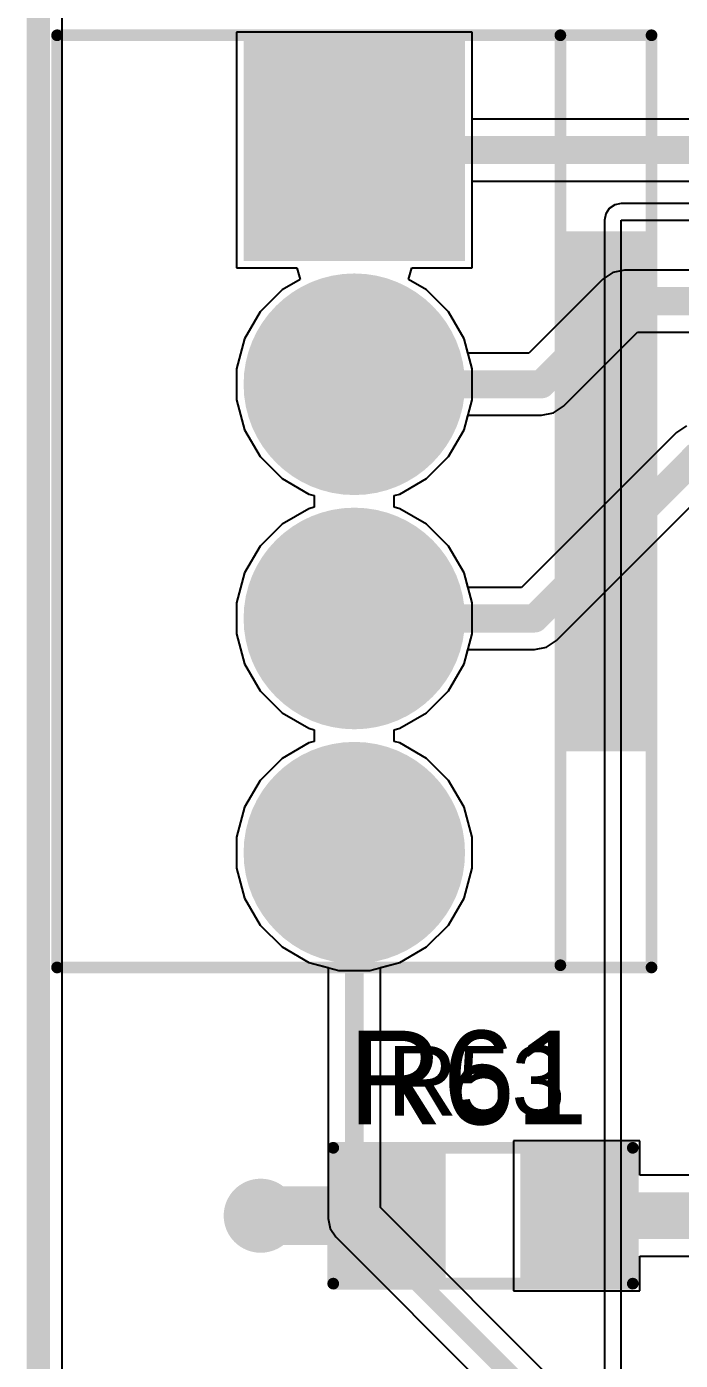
# Model space of a CAD drawing. Header units: inches. Extents: x -0.91 to 3.86, y -0.82 to 4.16.
# Drawn here: x -0.005 to 0.274, y 3.058 to 3.628 of the extents above; entities that cross this region are included whole.
import ezdxf

# ---------------------------------------------------------------- set-up
doc = ezdxf.new("R2010")
doc.units = ezdxf.units.IN
doc.header["$MEASUREMENT"] = 0
for name, color, linetype in [('Board Outline', 216, 'Continuous'), ('Bottom Layer 1', 5, 'Continuous'), ('Bottom Solder', 6, 'Continuous'), ('GND+Signal', 16, 'Continuous'), ('Mechanical 17', 56, 'Continuous'), ('Multi-Layer', 9, 'Continuous'), ('Pad Holes', 156, 'Continuous'), ('PWR+Signal', 76, 'Continuous'), ('Top Layer 1', 1, 'Continuous'), ('Top Overlay', 2, 'Continuous'), ('Top Paste', 8, 'Continuous'), ('Top Solder', 216, 'Continuous'), ('Via Holes', 16, 'Continuous')]:
    doc.layers.add(name, color=color, linetype=linetype)
doc.styles.add('Arial', font='', dxfattribs={"height": 0.2})
doc.styles.get('Arial').set_extended_font_data('Arial')

# ---------------------------------------------------------------- blocks, each defined once
blk = doc.blocks.new('1718561004_80')
at = {"layer": 'Bottom Layer 1'}
blk.add_hatch(color=5, dxfattribs=at).paths.add_polyline_path([(-0.19331, 0.04331), (-0.10669, 0.04331), (-0.10669, -0.04331), (-0.19331, -0.04331)])
h = blk.add_hatch(color=5, dxfattribs=at)
edge = h.paths.add_edge_path()
edge.add_arc((-0.05, 0), 0.04331, 0, 360)
h = blk.add_hatch(color=5, dxfattribs=at)
edge = h.paths.add_edge_path()
edge.add_arc((0.05, 0), 0.04331, 0, 360)
h = blk.add_hatch(color=5, dxfattribs=at)
edge = h.paths.add_edge_path()
edge.add_arc((0.15, 0), 0.04331, 0, 360)
at = {"layer": 'Bottom Solder'}
blk.add_hatch(color=6, dxfattribs=at).paths.add_polyline_path([(-0.19731, 0.04731), (-0.10269, 0.04731), (-0.10269, -0.04731), (-0.19731, -0.04731)])
h = blk.add_hatch(color=6, dxfattribs=at)
edge = h.paths.add_edge_path()
edge.add_arc((-0.05, 0), 0.04731, 0, 360)
h = blk.add_hatch(color=6, dxfattribs=at)
edge = h.paths.add_edge_path()
edge.add_arc((0.05, 0), 0.04731, 0, 360)
h = blk.add_hatch(color=6, dxfattribs=at)
edge = h.paths.add_edge_path()
edge.add_arc((0.15, 0), 0.04731, 0, 360)
at = {"layer": 'GND+Signal'}
blk.add_hatch(color=16, dxfattribs=at).paths.add_polyline_path([(-0.19331, 0.04331), (-0.10669, 0.04331), (-0.10669, -0.04331), (-0.19331, -0.04331)])
h = blk.add_hatch(color=16, dxfattribs=at)
edge = h.paths.add_edge_path()
edge.add_arc((-0.05, 0), 0.04331, 0, 360)
h = blk.add_hatch(color=16, dxfattribs=at)
edge = h.paths.add_edge_path()
edge.add_arc((0.05, 0), 0.04331, 0, 360)
h = blk.add_hatch(color=16, dxfattribs=at)
edge = h.paths.add_edge_path()
edge.add_arc((0.15, 0), 0.04331, 0, 360)
at = {"layer": 'Multi-Layer'}
blk.add_hatch(color=9, dxfattribs=at).paths.add_polyline_path([(-0.19331, 0.04331), (-0.10669, 0.04331), (-0.10669, -0.04331), (-0.19331, -0.04331)])
h = blk.add_hatch(color=9, dxfattribs=at)
edge = h.paths.add_edge_path()
edge.add_arc((-0.05, 0), 0.04331, 0, 360)
h = blk.add_hatch(color=9, dxfattribs=at)
edge = h.paths.add_edge_path()
edge.add_arc((0.05, 0), 0.04331, 0, 360)
h = blk.add_hatch(color=9, dxfattribs=at)
edge = h.paths.add_edge_path()
edge.add_arc((0.15, 0), 0.04331, 0, 360)
at = {"layer": 'Pad Holes'}
h = blk.add_hatch(color=7, dxfattribs=at)
edge = h.paths.add_edge_path()
edge.add_arc((-0.15, 0), 0.02264, 0, 360)
h = blk.add_hatch(color=7, dxfattribs=at)
edge = h.paths.add_edge_path()
edge.add_arc((-0.05, 0), 0.02264, 0, 360)
h = blk.add_hatch(color=7, dxfattribs=at)
edge = h.paths.add_edge_path()
edge.add_arc((0.05, 0), 0.02264, 0, 360)
h = blk.add_hatch(color=7, dxfattribs=at)
edge = h.paths.add_edge_path()
edge.add_arc((0.15, 0), 0.02264, 0, 360)
at = {"layer": 'PWR+Signal'}
blk.add_hatch(color=76, dxfattribs=at).paths.add_polyline_path([(-0.19331, 0.04331), (-0.10669, 0.04331), (-0.10669, -0.04331), (-0.19331, -0.04331)])
h = blk.add_hatch(color=76, dxfattribs=at)
edge = h.paths.add_edge_path()
edge.add_arc((-0.05, 0), 0.04331, 0, 360)
h = blk.add_hatch(color=76, dxfattribs=at)
edge = h.paths.add_edge_path()
edge.add_arc((0.05, 0), 0.04331, 0, 360)
h = blk.add_hatch(color=76, dxfattribs=at)
edge = h.paths.add_edge_path()
edge.add_arc((0.15, 0), 0.04331, 0, 360)
at = {"layer": 'Top Layer 1'}
blk.add_hatch(color=1, dxfattribs=at).paths.add_polyline_path([(-0.19331, 0.04331), (-0.10669, 0.04331), (-0.10669, -0.04331), (-0.19331, -0.04331)])
h = blk.add_hatch(color=1, dxfattribs=at)
edge = h.paths.add_edge_path()
edge.add_arc((-0.05, 0), 0.04331, 0, 360)
h = blk.add_hatch(color=1, dxfattribs=at)
edge = h.paths.add_edge_path()
edge.add_arc((0.05, 0), 0.04331, 0, 360)
h = blk.add_hatch(color=1, dxfattribs=at)
edge = h.paths.add_edge_path()
edge.add_arc((0.15, 0), 0.04331, 0, 360)
at = {"layer": 'Top Overlay'}
blk.add_hatch(color=2, dxfattribs=at).paths.add_polyline_path([(-0.11529, 0.08805), (0.10669, 0.08805), (0.10669, 0.127), (-0.11529, 0.127)])
at = {"layer": 'Top Solder'}
blk.add_hatch(color=216, dxfattribs=at).paths.add_polyline_path([(-0.19731, 0.04731), (-0.10269, 0.04731), (-0.10269, -0.04731), (-0.19731, -0.04731)])
h = blk.add_hatch(color=216, dxfattribs=at)
edge = h.paths.add_edge_path()
edge.add_arc((-0.05, 0), 0.04731, 0, 360)
h = blk.add_hatch(color=216, dxfattribs=at)
edge = h.paths.add_edge_path()
edge.add_arc((0.05, 0), 0.04731, 0, 360)
h = blk.add_hatch(color=216, dxfattribs=at)
edge = h.paths.add_edge_path()
edge.add_arc((0.15, 0), 0.04731, 0, 360)
at = {"layer": 'Top Overlay'}
for points in [[(-0.199, -0.127, 0.005, 0.005, 0), (-0.199, 0.127, 0.005, 0.005, 0)], [(0.199, 0.127, 0.005, 0.005, 0), (-0.199, 0.127, 0.005, 0.005, 0)], [(0.199, -0.127, 0.005, 0.005, 0), (0.199, 0.127, 0.005, 0.005, 0)], [(0.19806, 0.08805, 0.005, 0.005, 0), (-0.199, 0.08805, 0.005, 0.005, 0)], [(0.199, -0.127, 0.005, 0.005, 0), (-0.199, -0.127, 0.005, 0.005, 0)]]:
    blk.add_lwpolyline(points, format="xyseb", dxfattribs=at)
for points in [[(-0.20025, 0.127, 0.0025, 0.0025, 1), (-0.19775, 0.127, 0.0025, 0.0025, 1)], [(-0.20025, 0.127, 0.0025, 0.0025, 1), (-0.19775, 0.127, 0.0025, 0.0025, 1)], [(0.19775, 0.127, 0.0025, 0.0025, 1), (0.20025, 0.127, 0.0025, 0.0025, 1)], [(0.19775, 0.127, 0.0025, 0.0025, 1), (0.20025, 0.127, 0.0025, 0.0025, 1)], [(-0.20025, 0.08805, 0.0025, 0.0025, 1), (-0.19775, 0.08805, 0.0025, 0.0025, 1)], [(0.19681, 0.08805, 0.0025, 0.0025, 1), (0.19931, 0.08805, 0.0025, 0.0025, 1)], [(-0.20025, -0.127, 0.0025, 0.0025, 1), (-0.19775, -0.127, 0.0025, 0.0025, 1)], [(-0.20025, -0.127, 0.0025, 0.0025, 1), (-0.19775, -0.127, 0.0025, 0.0025, 1)], [(0.19775, -0.127, 0.0025, 0.0025, 1), (0.20025, -0.127, 0.0025, 0.0025, 1)], [(0.19775, -0.127, 0.0025, 0.0025, 1), (0.20025, -0.127, 0.0025, 0.0025, 1)]]:
    blk.add_lwpolyline(points, format="xyseb", close=True, dxfattribs=at)
blk = doc.blocks.new('R___0805_104')
at = {"layer": 'Top Layer 1'}
for points in [[(-0.06, 0.025), (-0.02, 0.025), (-0.02, -0.025), (-0.06, -0.025)], [(0.02, 0.025), (0.06, 0.025), (0.06, -0.025), (0.02, -0.025)]]:
    blk.add_hatch(color=1, dxfattribs=at).paths.add_polyline_path(points)
at = {"layer": 'Top Paste'}
for points in [[(-0.06, 0.025), (-0.02, 0.025), (-0.02, -0.025), (-0.06, -0.025)], [(0.02, 0.025), (0.06, 0.025), (0.06, -0.025), (0.02, -0.025)]]:
    blk.add_hatch(color=8, dxfattribs=at).paths.add_polyline_path(points)
at = {"layer": 'Top Solder'}
for points in [[(-0.064, 0.029), (-0.016, 0.029), (-0.016, -0.029), (-0.064, -0.029)], [(0.016, 0.029), (0.064, 0.029), (0.064, -0.029), (0.016, -0.029)]]:
    blk.add_hatch(color=216, dxfattribs=at).paths.add_polyline_path(points)
at = {"layer": 'Top Overlay'}
for points in [[(-0.064, 0.029, 0.005, 0.005, 0), (0.064, 0.029, 0.005, 0.005, 0)], [(-0.064, -0.029, 0.005, 0.005, 0), (-0.064, 0.029, 0.005, 0.005, 0)], [(0.064, -0.029, 0.005, 0.005, 0), (0.064, 0.029, 0.005, 0.005, 0)], [(-0.064, -0.029, 0.005, 0.005, 0), (0.064, -0.029, 0.005, 0.005, 0)]]:
    blk.add_lwpolyline(points, format="xyseb", dxfattribs=at)
for points in [[(-0.06525, 0.029, 0.0025, 0.0025, 1), (-0.06275, 0.029, 0.0025, 0.0025, 1)], [(-0.06525, 0.029, 0.0025, 0.0025, 1), (-0.06275, 0.029, 0.0025, 0.0025, 1)], [(0.06275, 0.029, 0.0025, 0.0025, 1), (0.06525, 0.029, 0.0025, 0.0025, 1)], [(0.06275, 0.029, 0.0025, 0.0025, 1), (0.06525, 0.029, 0.0025, 0.0025, 1)], [(-0.06525, -0.029, 0.0025, 0.0025, 1), (-0.06275, -0.029, 0.0025, 0.0025, 1)], [(-0.06525, -0.029, 0.0025, 0.0025, 1), (-0.06275, -0.029, 0.0025, 0.0025, 1)], [(0.06275, -0.029, 0.0025, 0.0025, 1), (0.06525, -0.029, 0.0025, 0.0025, 1)], [(0.06275, -0.029, 0.0025, 0.0025, 1), (0.06525, -0.029, 0.0025, 0.0025, 1)]]:
    blk.add_lwpolyline(points, format="xyseb", close=True, dxfattribs=at)

msp = doc.modelspace()

# ---------------------------------------------------------------- hatches: boundary and pattern name
at = {"layer": 'Bottom Layer 1'}
h = msp.add_hatch(color=5, dxfattribs=at)
edge = h.paths.add_edge_path()
edge.add_arc((0.095, 3.12), 0.01181, 0, 360)
at = {"layer": 'Bottom Solder'}
h = msp.add_hatch(color=6, dxfattribs=at)
edge = h.paths.add_edge_path()
edge.add_arc((0.095, 3.12), 0.01581, 0, 360)
at = {"layer": 'GND+Signal'}
h = msp.add_hatch(color=16, dxfattribs=at)
edge = h.paths.add_edge_path()
edge.add_arc((0.095, 3.12), 0.01181, 0, 360)
at = {"layer": 'PWR+Signal'}
h = msp.add_hatch(color=76, dxfattribs=at)
edge = h.paths.add_edge_path()
edge.add_arc((0.095, 3.12), 0.01181, 0, 360)
at = {"layer": 'Top Layer 1'}
h = msp.add_hatch(color=1, dxfattribs=at)
edge = h.paths.add_edge_path()
edge.add_arc((0.095, 3.12), 0.01181, 0, 360)
at = {"layer": 'Top Solder'}
h = msp.add_hatch(color=216, dxfattribs=at)
edge = h.paths.add_edge_path()
edge.add_arc((0.095, 3.12), 0.01581, 0, 360)
at = {"layer": 'Via Holes'}
h = msp.add_hatch(color=7, dxfattribs=at)
edge = h.paths.add_edge_path()
edge.add_arc((0.095, 3.12), 0.00591, 0, 360)

# ---------------------------------------------------------------- linework, layer by layer
at = {"layer": 'Board Outline'}
msp.add_lwpolyline([(0, 0, 0.01, 0.01, 0), (0, 4.15, 0.01, 0.01, 0)], format="xyseb", dxfattribs=at)
at = {"layer": 'Bottom Layer 1'}
for p, q in [((0.0102, 0.0102), (0.0102, 4.1398)), ((0.18531, 3.62531), (0.08469, 3.62531)), ((0.08469, 3.62531), (0.08469, 3.52469)), ((0.18531, 3.52469), (0.18531, 3.62531)), ((0.08469, 3.52469), (0.11046, 3.52469)), ((0.11046, 3.52469), (0.1118, 3.51969)), ((0.1582, 3.51969), (0.15954, 3.52469)), ((0.15954, 3.52469), (0.18531, 3.52469)), ((0.1118, 3.51969), (0.10411, 3.51526)), ((0.16589, 3.51526), (0.1582, 3.51969)), ((0.10411, 3.51526), (0.09475, 3.50589)), ((0.17526, 3.50589), (0.16589, 3.51526)), ((0.09475, 3.50589), (0.08812, 3.49442)), ((0.18188, 3.49442), (0.17526, 3.50589)), ((0.08812, 3.49442), (0.08469, 3.48162)), ((0.18531, 3.48162), (0.18188, 3.49442)), ((0.08469, 3.48162), (0.08469, 3.46838)), ((0.18531, 3.46838), (0.18531, 3.48162)), ((0.08469, 3.46838), (0.08812, 3.45558)), ((0.18188, 3.45558), (0.18531, 3.46838)), ((0.08812, 3.45558), (0.09475, 3.44411)), ((0.17526, 3.44411), (0.18188, 3.45558)), ((0.09475, 3.44411), (0.10411, 3.43474)), ((0.16589, 3.43474), (0.17526, 3.44411)), ((0.10411, 3.43474), (0.11558, 3.42812)), ((0.15442, 3.42812), (0.16589, 3.43474)), ((0.11558, 3.42812), (0.1179, 3.4275)), ((0.1521, 3.4275), (0.15442, 3.42812)), ((0.1179, 3.4225), (0.11558, 3.42188)), ((0.1179, 3.4275), (0.1179, 3.4225)), ((0.1521, 3.4225), (0.1521, 3.4275)), ((0.15442, 3.42188), (0.1521, 3.4225)), ((0.11558, 3.42188), (0.10411, 3.41526)), ((0.16589, 3.41526), (0.15442, 3.42188)), ((0.10411, 3.41526), (0.09475, 3.40589)), ((0.17526, 3.40589), (0.16589, 3.41526)), ((0.09475, 3.40589), (0.08812, 3.39442)), ((0.18188, 3.39442), (0.17526, 3.40589)), ((0.08812, 3.39442), (0.08469, 3.38162)), ((0.18531, 3.38162), (0.18188, 3.39442)), ((0.08469, 3.38162), (0.08469, 3.36838)), ((0.18531, 3.36838), (0.18531, 3.38162)), ((0.08469, 3.36838), (0.08812, 3.35558)), ((0.18188, 3.35558), (0.18531, 3.36838)), ((0.08812, 3.35558), (0.09475, 3.34411)), ((0.17526, 3.34411), (0.18188, 3.35558)), ((0.09475, 3.34411), (0.10411, 3.33474)), ((0.16589, 3.33474), (0.17526, 3.34411)), ((0.10411, 3.33474), (0.11558, 3.32812)), ((0.15442, 3.32812), (0.16589, 3.33474)), ((0.11558, 3.32812), (0.1179, 3.3275)), ((0.1179, 3.3275), (0.1179, 3.3225)), ((0.1521, 3.3275), (0.15442, 3.32812)), ((0.1521, 3.3225), (0.1521, 3.3275)), ((0.11558, 3.32188), (0.10411, 3.31526)), ((0.1179, 3.3225), (0.11558, 3.32188)), ((0.15442, 3.32188), (0.1521, 3.3225)), ((0.16589, 3.31526), (0.15442, 3.32188)), ((0.10411, 3.31526), (0.09475, 3.30589)), ((0.17526, 3.30589), (0.16589, 3.31526)), ((0.09475, 3.30589), (0.08812, 3.29442)), ((0.18188, 3.29442), (0.17526, 3.30589)), ((0.08812, 3.29442), (0.08469, 3.28162)), ((0.18531, 3.28162), (0.18188, 3.29442)), ((0.08469, 3.28162), (0.08469, 3.26838)), ((0.18531, 3.26838), (0.18531, 3.28162)), ((0.08469, 3.26838), (0.08812, 3.25558)), ((0.18188, 3.25558), (0.18531, 3.26838)), ((0.08812, 3.25558), (0.09475, 3.24411)), ((0.17526, 3.24411), (0.18188, 3.25558)), ((0.09475, 3.24411), (0.10411, 3.23474)), ((0.16589, 3.23474), (0.17526, 3.24411)), ((0.10411, 3.23474), (0.11558, 3.22812)), ((0.15442, 3.22812), (0.16589, 3.23474)), ((0.11558, 3.22812), (0.12838, 3.22469)), ((0.12838, 3.22469), (0.14162, 3.22469)), ((0.14162, 3.22469), (0.15442, 3.22812))]:
    msp.add_line(p, q, dxfattribs=at)
at = {"layer": 'GND+Signal'}
for p, q in [((0.0102, 3.01474), (0.0102, 4.1398)), ((0.18531, 3.62531), (0.08469, 3.62531)), ((0.08469, 3.62531), (0.08469, 3.52469)), ((0.18531, 3.52469), (0.18531, 3.62531)), ((0.08469, 3.52469), (0.11046, 3.52469)), ((0.11046, 3.52469), (0.1118, 3.51969)), ((0.1582, 3.51969), (0.15954, 3.52469)), ((0.15954, 3.52469), (0.18531, 3.52469)), ((0.1118, 3.51969), (0.10411, 3.51526)), ((0.16589, 3.51526), (0.1582, 3.51969)), ((0.10411, 3.51526), (0.09475, 3.50589)), ((0.17526, 3.50589), (0.16589, 3.51526)), ((0.09475, 3.50589), (0.08812, 3.49442)), ((0.18188, 3.49442), (0.17526, 3.50589)), ((0.08812, 3.49442), (0.08469, 3.48162)), ((0.18531, 3.48162), (0.18188, 3.49442)), ((0.08469, 3.48162), (0.08469, 3.46838)), ((0.18531, 3.46838), (0.18531, 3.48162)), ((0.08469, 3.46838), (0.08812, 3.45558)), ((0.18188, 3.45558), (0.18531, 3.46838)), ((0.08812, 3.45558), (0.09475, 3.44411)), ((0.17526, 3.44411), (0.18188, 3.45558)), ((0.09475, 3.44411), (0.10411, 3.43474)), ((0.16589, 3.43474), (0.17526, 3.44411)), ((0.10411, 3.43474), (0.11558, 3.42812)), ((0.15442, 3.42812), (0.16589, 3.43474)), ((0.11558, 3.42812), (0.1179, 3.4275)), ((0.1521, 3.4275), (0.15442, 3.42812)), ((0.1179, 3.4225), (0.11558, 3.42188)), ((0.1179, 3.4275), (0.1179, 3.4225)), ((0.1521, 3.4225), (0.1521, 3.4275)), ((0.15442, 3.42188), (0.1521, 3.4225)), ((0.11558, 3.42188), (0.10411, 3.41526)), ((0.16589, 3.41526), (0.15442, 3.42188)), ((0.10411, 3.41526), (0.09475, 3.40589)), ((0.17526, 3.40589), (0.16589, 3.41526)), ((0.09475, 3.40589), (0.08812, 3.39442)), ((0.18188, 3.39442), (0.17526, 3.40589)), ((0.08812, 3.39442), (0.08469, 3.38162)), ((0.18531, 3.38162), (0.18188, 3.39442)), ((0.08469, 3.38162), (0.08469, 3.36838)), ((0.18531, 3.36838), (0.18531, 3.38162)), ((0.08469, 3.36838), (0.08812, 3.35558)), ((0.18188, 3.35558), (0.18531, 3.36838)), ((0.08812, 3.35558), (0.09475, 3.34411)), ((0.17526, 3.34411), (0.18188, 3.35558)), ((0.09475, 3.34411), (0.10411, 3.33474)), ((0.16589, 3.33474), (0.17526, 3.34411)), ((0.10411, 3.33474), (0.11558, 3.32812)), ((0.15442, 3.32812), (0.16589, 3.33474)), ((0.11558, 3.32812), (0.1179, 3.3275)), ((0.1179, 3.3275), (0.1179, 3.3225)), ((0.1521, 3.3275), (0.15442, 3.32812)), ((0.1521, 3.3225), (0.1521, 3.3275)), ((0.11558, 3.32188), (0.10411, 3.31526)), ((0.1179, 3.3225), (0.11558, 3.32188)), ((0.15442, 3.32188), (0.1521, 3.3225)), ((0.16589, 3.31526), (0.15442, 3.32188)), ((0.10411, 3.31526), (0.09475, 3.30589)), ((0.17526, 3.30589), (0.16589, 3.31526)), ((0.09475, 3.30589), (0.08812, 3.29442)), ((0.18188, 3.29442), (0.17526, 3.30589)), ((0.08812, 3.29442), (0.08469, 3.28162)), ((0.18531, 3.28162), (0.18188, 3.29442)), ((0.08469, 3.28162), (0.08469, 3.26838)), ((0.18531, 3.26838), (0.18531, 3.28162)), ((0.08469, 3.26838), (0.08812, 3.25558)), ((0.18188, 3.25558), (0.18531, 3.26838)), ((0.08812, 3.25558), (0.09475, 3.24411)), ((0.17526, 3.24411), (0.18188, 3.25558)), ((0.09475, 3.24411), (0.10411, 3.23474)), ((0.16589, 3.23474), (0.17526, 3.24411)), ((0.10411, 3.23474), (0.11558, 3.22812)), ((0.15442, 3.22812), (0.16589, 3.23474)), ((0.11558, 3.22812), (0.12379, 3.22592)), ((0.12379, 3.22592), (0.12379, 3.11887)), ((0.14622, 3.22592), (0.15442, 3.22812)), ((0.14622, 3.12351), (0.14622, 3.22592)), ((0.23352, 3.03622), (0.14622, 3.12351)), ((0.12379, 3.11887), (0.12379, 3.11887)), ((0.12379, 3.11887), (0.12464, 3.11458)), ((0.12464, 3.11458), (0.12707, 3.11094)), ((0.12707, 3.11094), (0.20077, 3.03724))]:
    msp.add_line(p, q, dxfattribs=at)
for points in [[(0.135, 3.11887, 0.008, 0.008, 0), (0.135, 3.275, 0.008, 0.008, 0)], [(0.135, 3.11887, 0.008, 0.008, 0), (0.22887, 3.025, 0.008, 0.008, 0)]]:
    msp.add_lwpolyline(points, format="xyseb", dxfattribs=at)
for points in [[(0.133, 3.275, 0.004, 0.004, 1), (0.137, 3.275, 0.004, 0.004, 1)], [(0.133, 3.11887, 0.004, 0.004, 1), (0.137, 3.11887, 0.004, 0.004, 1)], [(0.133, 3.11887, 0.004, 0.004, 1), (0.137, 3.11887, 0.004, 0.004, 1)]]:
    msp.add_lwpolyline(points, format="xyseb", close=True, dxfattribs=at)
at = {"layer": 'PWR+Signal'}
for p, q in [((0.0102, 0.0102), (0.0102, 4.1398)), ((0.18531, 3.62531), (0.08469, 3.62531)), ((0.08469, 3.62531), (0.08469, 3.52469)), ((0.18531, 3.52469), (0.18531, 3.62531)), ((0.24241, 3.54773), (0.24186, 3.545)), ((0.24395, 3.55005), (0.24241, 3.54773)), ((0.24627, 3.55159), (0.24395, 3.55005)), ((0.249, 3.55214), (0.24627, 3.55159)), ((0.29861, 3.55214), (0.249, 3.55214)), ((0.24186, 3.545), (0.24186, 2.80181)), ((0.249, 2.80181), (0.249, 3.545)), ((0.249, 3.545), (2.1862, 3.545)), ((0.08469, 3.52469), (0.11046, 3.52469)), ((0.11046, 3.52469), (0.1118, 3.51969)), ((0.1582, 3.51969), (0.15954, 3.52469)), ((0.15954, 3.52469), (0.18531, 3.52469)), ((0.1118, 3.51969), (0.10411, 3.51526)), ((0.16589, 3.51526), (0.1582, 3.51969)), ((0.10411, 3.51526), (0.09475, 3.50589)), ((0.17526, 3.50589), (0.16589, 3.51526)), ((0.09475, 3.50589), (0.08812, 3.49442)), ((0.18188, 3.49442), (0.17526, 3.50589)), ((0.08812, 3.49442), (0.08469, 3.48162)), ((0.18531, 3.48162), (0.18188, 3.49442)), ((0.08469, 3.48162), (0.08469, 3.46838)), ((0.18531, 3.46838), (0.18531, 3.48162)), ((0.08469, 3.46838), (0.08812, 3.45558)), ((0.18188, 3.45558), (0.18531, 3.46838)), ((0.08812, 3.45558), (0.09475, 3.44411)), ((0.17526, 3.44411), (0.18188, 3.45558)), ((0.09475, 3.44411), (0.10411, 3.43474)), ((0.16589, 3.43474), (0.17526, 3.44411)), ((0.10411, 3.43474), (0.11558, 3.42812)), ((0.15442, 3.42812), (0.16589, 3.43474)), ((0.11558, 3.42812), (0.1179, 3.4275)), ((0.1521, 3.4275), (0.15442, 3.42812)), ((0.1179, 3.4225), (0.11558, 3.42188)), ((0.1179, 3.4275), (0.1179, 3.4225)), ((0.1521, 3.4225), (0.1521, 3.4275)), ((0.15442, 3.42188), (0.1521, 3.4225)), ((0.11558, 3.42188), (0.10411, 3.41526)), ((0.16589, 3.41526), (0.15442, 3.42188)), ((0.10411, 3.41526), (0.09475, 3.40589)), ((0.17526, 3.40589), (0.16589, 3.41526)), ((0.09475, 3.40589), (0.08812, 3.39442)), ((0.18188, 3.39442), (0.17526, 3.40589)), ((0.08812, 3.39442), (0.08469, 3.38162)), ((0.18531, 3.38162), (0.18188, 3.39442)), ((0.08469, 3.38162), (0.08469, 3.36838)), ((0.18531, 3.36838), (0.18531, 3.38162)), ((0.08469, 3.36838), (0.08812, 3.35558)), ((0.18188, 3.35558), (0.18531, 3.36838)), ((0.08812, 3.35558), (0.09475, 3.34411)), ((0.17526, 3.34411), (0.18188, 3.35558)), ((0.09475, 3.34411), (0.10411, 3.33474)), ((0.16589, 3.33474), (0.17526, 3.34411)), ((0.10411, 3.33474), (0.11558, 3.32812)), ((0.15442, 3.32812), (0.16589, 3.33474)), ((0.11558, 3.32812), (0.1179, 3.3275)), ((0.1179, 3.3275), (0.1179, 3.3225)), ((0.1521, 3.3275), (0.15442, 3.32812)), ((0.1521, 3.3225), (0.1521, 3.3275)), ((0.11558, 3.32188), (0.10411, 3.31526)), ((0.1179, 3.3225), (0.11558, 3.32188)), ((0.15442, 3.32188), (0.1521, 3.3225)), ((0.16589, 3.31526), (0.15442, 3.32188)), ((0.10411, 3.31526), (0.09475, 3.30589)), ((0.17526, 3.30589), (0.16589, 3.31526)), ((0.09475, 3.30589), (0.08812, 3.29442)), ((0.18188, 3.29442), (0.17526, 3.30589)), ((0.08812, 3.29442), (0.08469, 3.28162)), ((0.18531, 3.28162), (0.18188, 3.29442)), ((0.08469, 3.28162), (0.08469, 3.26838)), ((0.18531, 3.26838), (0.18531, 3.28162)), ((0.08469, 3.26838), (0.08812, 3.25558)), ((0.18188, 3.25558), (0.18531, 3.26838)), ((0.08812, 3.25558), (0.09475, 3.24411)), ((0.17526, 3.24411), (0.18188, 3.25558)), ((0.09475, 3.24411), (0.10411, 3.23474)), ((0.16589, 3.23474), (0.17526, 3.24411)), ((0.10411, 3.23474), (0.11558, 3.22812)), ((0.15442, 3.22812), (0.16589, 3.23474)), ((0.11558, 3.22812), (0.12838, 3.22469)), ((0.12838, 3.22469), (0.14162, 3.22469)), ((0.14162, 3.22469), (0.15442, 3.22812))]:
    msp.add_line(p, q, dxfattribs=at)
at = {"layer": 'Top Layer 1'}
for p, q in [((0.0102, 2.61903), (0.0102, 4.1398)), ((0.18531, 3.62531), (0.08469, 3.62531)), ((0.08469, 3.62531), (0.08469, 3.52469)), ((0.18531, 3.58825), (0.18531, 3.62531)), ((0.2959, 3.58825), (0.18531, 3.58825)), ((0.18531, 3.52469), (0.18531, 3.56175)), ((0.18531, 3.56175), (0.29705, 3.56175)), ((0.08469, 3.52469), (0.11046, 3.52469)), ((0.11046, 3.52469), (0.1118, 3.51969)), ((0.1582, 3.51969), (0.15954, 3.52469)), ((0.15954, 3.52469), (0.18531, 3.52469)), ((0.1118, 3.51969), (0.10411, 3.51526)), ((0.16589, 3.51526), (0.1582, 3.51969)), ((0.24113, 3.51987), (0.20951, 3.48825)), ((0.24543, 3.52275), (0.24113, 3.51987)), ((0.2505, 3.52375), (0.24543, 3.52275)), ((0.29648, 3.52375), (0.2505, 3.52375)), ((0.10411, 3.51526), (0.09475, 3.50589)), ((0.17526, 3.50589), (0.16589, 3.51526)), ((0.09475, 3.50589), (0.08812, 3.49442)), ((0.18188, 3.49442), (0.17526, 3.50589)), ((0.22437, 3.46563), (0.25599, 3.49725)), ((0.25599, 3.49725), (0.29648, 3.49725)), ((0.08812, 3.49442), (0.08469, 3.48162)), ((0.18353, 3.48825), (0.18188, 3.49442)), ((0.20951, 3.48825), (0.18353, 3.48825)), ((0.08469, 3.48162), (0.08469, 3.46838)), ((0.08469, 3.46838), (0.08812, 3.45558)), ((0.215, 3.46175), (0.22007, 3.46275)), ((0.22007, 3.46275), (0.22437, 3.46563)), ((0.18188, 3.45558), (0.18353, 3.46175)), ((0.18353, 3.46175), (0.215, 3.46175)), ((0.27693, 3.45725), (0.27263, 3.45437)), ((0.08812, 3.45558), (0.09475, 3.44411)), ((0.17526, 3.44411), (0.18188, 3.45558)), ((0.27263, 3.45437), (0.20651, 3.38825)), ((0.09475, 3.44411), (0.10411, 3.43474)), ((0.16589, 3.43474), (0.17526, 3.44411)), ((0.10411, 3.43474), (0.11558, 3.42812)), ((0.15442, 3.42812), (0.16589, 3.43474)), ((0.11558, 3.42812), (0.1179, 3.4275)), ((0.1521, 3.4275), (0.15442, 3.42812)), ((0.22137, 3.36563), (0.28749, 3.43175)), ((0.1179, 3.4225), (0.11558, 3.42188)), ((0.1179, 3.4275), (0.1179, 3.4225)), ((0.1521, 3.4225), (0.1521, 3.4275)), ((0.15442, 3.42188), (0.1521, 3.4225)), ((0.11558, 3.42188), (0.10411, 3.41526)), ((0.16589, 3.41526), (0.15442, 3.42188)), ((0.10411, 3.41526), (0.09475, 3.40589)), ((0.17526, 3.40589), (0.16589, 3.41526)), ((0.09475, 3.40589), (0.08812, 3.39442)), ((0.18188, 3.39442), (0.17526, 3.40589)), ((0.08812, 3.39442), (0.08469, 3.38162)), ((0.18353, 3.38825), (0.18188, 3.39442)), ((0.20651, 3.38825), (0.18353, 3.38825)), ((0.08469, 3.38162), (0.08469, 3.36838)), ((0.08469, 3.36838), (0.08812, 3.35558)), ((0.21707, 3.36275), (0.22137, 3.36563)), ((0.18188, 3.35558), (0.18353, 3.36175)), ((0.18353, 3.36175), (0.212, 3.36175)), ((0.212, 3.36175), (0.21707, 3.36275)), ((0.08812, 3.35558), (0.09475, 3.34411)), ((0.17526, 3.34411), (0.18188, 3.35558)), ((0.09475, 3.34411), (0.10411, 3.33474)), ((0.16589, 3.33474), (0.17526, 3.34411)), ((0.10411, 3.33474), (0.11558, 3.32812)), ((0.15442, 3.32812), (0.16589, 3.33474)), ((0.11558, 3.32812), (0.1179, 3.3275)), ((0.1179, 3.3275), (0.1179, 3.3225)), ((0.1521, 3.3275), (0.15442, 3.32812)), ((0.1521, 3.3225), (0.1521, 3.3275)), ((0.11558, 3.32188), (0.10411, 3.31526)), ((0.1179, 3.3225), (0.11558, 3.32188)), ((0.15442, 3.32188), (0.1521, 3.3225)), ((0.16589, 3.31526), (0.15442, 3.32188)), ((0.10411, 3.31526), (0.09475, 3.30589)), ((0.17526, 3.30589), (0.16589, 3.31526)), ((0.09475, 3.30589), (0.08812, 3.29442)), ((0.18188, 3.29442), (0.17526, 3.30589)), ((0.08812, 3.29442), (0.08469, 3.28162)), ((0.18531, 3.28162), (0.18188, 3.29442)), ((0.08469, 3.28162), (0.08469, 3.26838)), ((0.18531, 3.26838), (0.18531, 3.28162)), ((0.08469, 3.26838), (0.08812, 3.25558)), ((0.18188, 3.25558), (0.18531, 3.26838)), ((0.08812, 3.25558), (0.09475, 3.24411)), ((0.17526, 3.24411), (0.18188, 3.25558)), ((0.09475, 3.24411), (0.10411, 3.23474)), ((0.16589, 3.23474), (0.17526, 3.24411)), ((0.10411, 3.23474), (0.11558, 3.22812)), ((0.15442, 3.22812), (0.16589, 3.23474)), ((0.11558, 3.22812), (0.12838, 3.22469)), ((0.12838, 3.22469), (0.14162, 3.22469)), ((0.14162, 3.22469), (0.15442, 3.22812)), ((0.257, 3.152), (0.203, 3.152)), ((0.203, 3.152), (0.203, 3.088)), ((0.257, 3.13733), (0.257, 3.152)), ((0.30354, 3.13733), (0.257, 3.13733)), ((0.257, 3.088), (0.257, 3.10267)), ((0.257, 3.10267), (0.33672, 3.10267)), ((0.203, 3.088), (0.257, 3.088))]:
    msp.add_line(p, q, dxfattribs=at)
for points in [[(0.135, 3.575, 0.012, 0.012, 0), (0.319, 3.575, 0.012, 0.012, 0)], [(0.215, 3.475, 0.012, 0.012, 0), (0.2505, 3.5105, 0.012, 0.012, 0)], [(0.2505, 3.5105, 0.012, 0.012, 0), (0.32, 3.5105, 0.012, 0.012, 0)], [(0.135, 3.475, 0.012, 0.012, 0), (0.215, 3.475, 0.012, 0.012, 0)], [(0.212, 3.375, 0.012, 0.012, 0), (0.282, 3.445, 0.012, 0.012, 0)], [(0.135, 3.375, 0.012, 0.012, 0), (0.212, 3.375, 0.012, 0.012, 0)], [(0.095, 3.12, 0.025, 0.025, 0), (0.15, 3.12, 0.025, 0.025, 0)], [(0.23, 3.12, 0.02, 0.02, 0), (0.346, 3.12, 0.02, 0.02, 0)]]:
    msp.add_lwpolyline(points, format="xyseb", dxfattribs=at)
for points in [[(0.132, 3.575, 0.006, 0.006, 1), (0.138, 3.575, 0.006, 0.006, 1)], [(0.2475, 3.5105, 0.006, 0.006, 1), (0.2535, 3.5105, 0.006, 0.006, 1)], [(0.2475, 3.5105, 0.006, 0.006, 1), (0.2535, 3.5105, 0.006, 0.006, 1)], [(0.132, 3.475, 0.006, 0.006, 1), (0.138, 3.475, 0.006, 0.006, 1)], [(0.212, 3.475, 0.006, 0.006, 1), (0.218, 3.475, 0.006, 0.006, 1)], [(0.212, 3.475, 0.006, 0.006, 1), (0.218, 3.475, 0.006, 0.006, 1)], [(0.132, 3.375, 0.006, 0.006, 1), (0.138, 3.375, 0.006, 0.006, 1)], [(0.209, 3.375, 0.006, 0.006, 1), (0.215, 3.375, 0.006, 0.006, 1)], [(0.209, 3.375, 0.006, 0.006, 1), (0.215, 3.375, 0.006, 0.006, 1)], [(0.08875, 3.12, 0.0125, 0.0125, 1), (0.10125, 3.12, 0.0125, 0.0125, 1)], [(0.14375, 3.12, 0.0125, 0.0125, 1), (0.15625, 3.12, 0.0125, 0.0125, 1)], [(0.225, 3.12, 0.01, 0.01, 1), (0.235, 3.12, 0.01, 0.01, 1)]]:
    msp.add_lwpolyline(points, format="xyseb", close=True, dxfattribs=at)

# ---------------------------------------------------------------- block references
at = {"rotation": 270}
msp.add_blockref('1718561004_80', (0.135, 3.425), dxfattribs=at)
msp.add_blockref('R___0805_104', (0.19, 3.12))

# ---------------------------------------------------------------- texts
at = {"layer": 'Mechanical 17', "style": 'Arial'}
msp.add_text('R53', height=0.02975, dxfattribs=at).set_placement((0.14897, 3.16275))
at = {"layer": 'Top Overlay', "style": 'Arial'}
msp.add_text('R61', height=0.04, dxfattribs=at).set_placement((0.13235, 3.15901))

doc.saveas('drawing.dxf')
